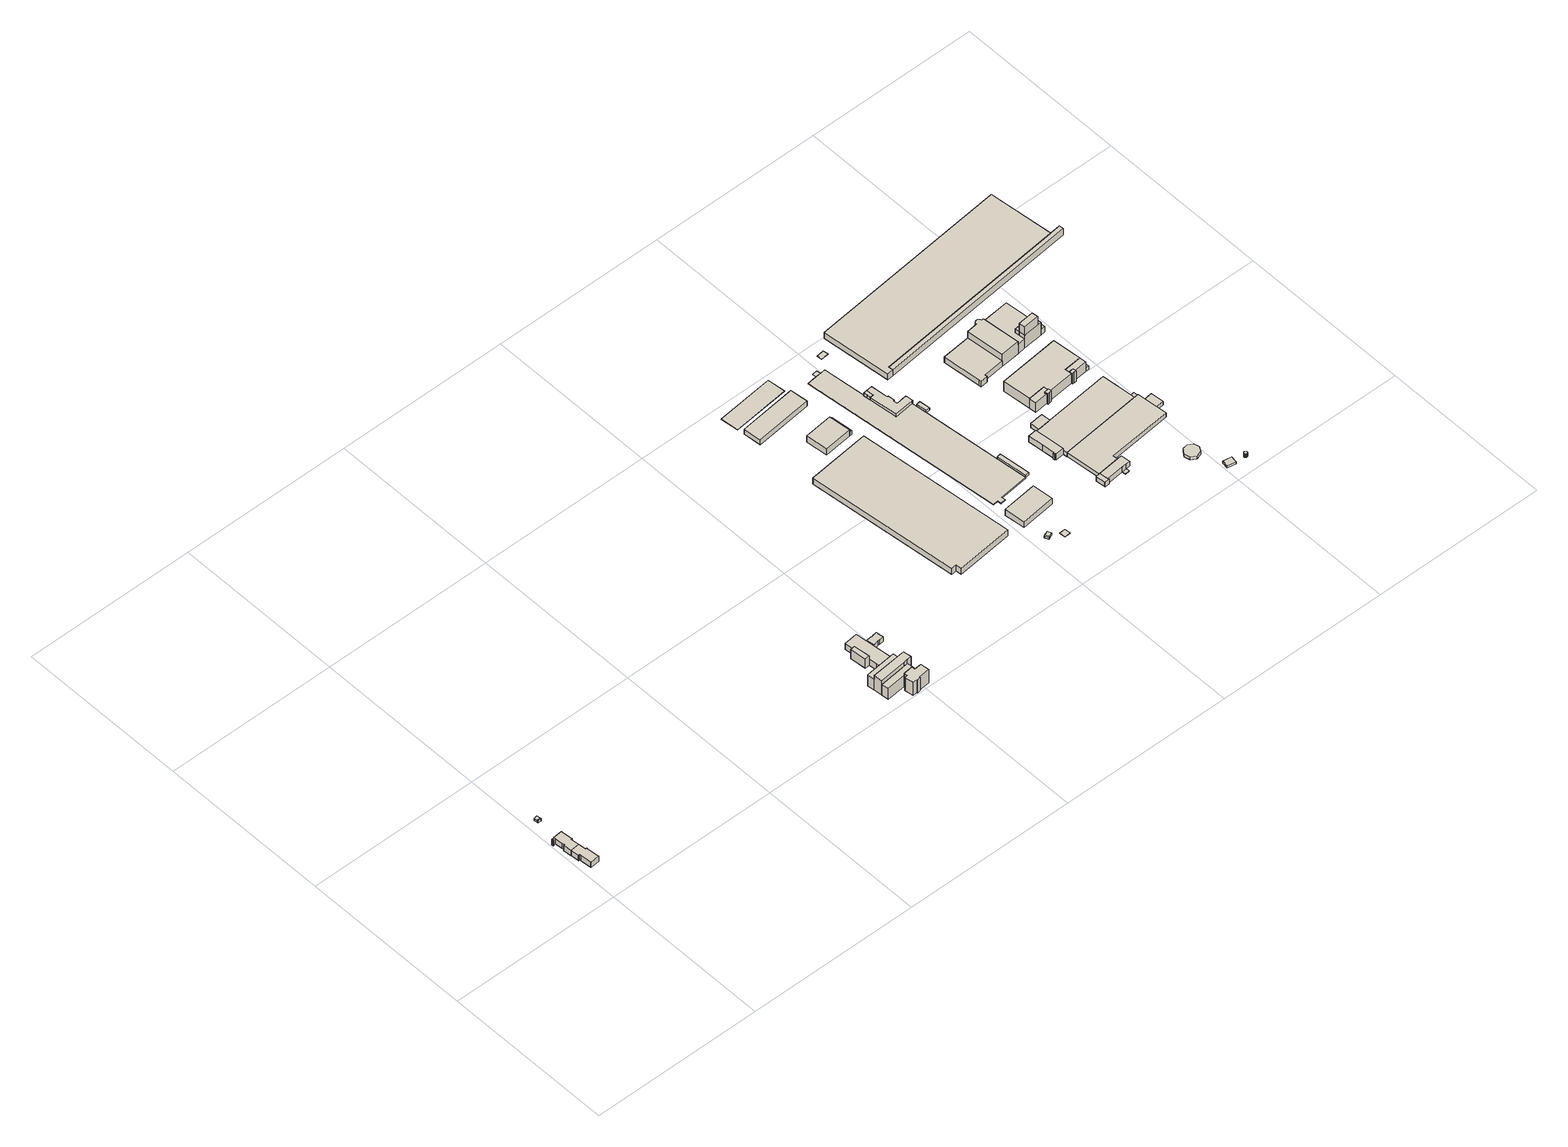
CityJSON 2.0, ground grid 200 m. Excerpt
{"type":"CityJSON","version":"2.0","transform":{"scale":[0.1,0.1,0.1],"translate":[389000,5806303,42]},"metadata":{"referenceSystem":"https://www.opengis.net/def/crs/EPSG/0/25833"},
"CityObjects":{
"building1":{"type":"Building","attributes":{"Gemeindeschluessel":"11000007","BezugspunktDach":"2200","function":"31001_1010","measuredHeight":7.47,"storeysAboveGround":2},"address":[{"country":"Germany","locality":"Berlin","thoroughfareNumber":"60","thoroughfareName":"Schichauweg"}],"geometry":[{"type":"Solid","lod":"1","boundaries":[[[[0,1,2,3,4,5,6,7,8,9,10,11,12,13,14,15,16]],[[17,18,19,20,21,22,23,24,25,26,27,28,29,30,31,32,33]],[[17,33,16,15]],[[18,17,15,14]],[[19,18,14,13]],[[20,19,13,12]],[[21,20,12,11]],[[22,21,11,10]],[[23,22,10,9]],[[24,23,9,8]],[[25,24,8,7]],[[26,25,7,6]],[[27,26,6,5]],[[28,27,5,4]],[[29,28,4,3]],[[30,29,3,2]],[[31,30,2,1]],[[32,31,1,0]],[[33,32,0,16]]]]}]},
"building2":{"type":"Building","attributes":{"Gemeindeschluessel":"11000007","BezugspunktDach":"2200","function":"31001_1010","measuredHeight":7.58,"storeysAboveGround":2},"address":[{"country":"Germany","locality":"Berlin","thoroughfareNumber":"62","thoroughfareName":"Schichauweg"}],"geometry":[{"type":"Solid","lod":"1","boundaries":[[[[34,35,36,37,38,39,40,41,42,16,15,43,44,45,46,47,48,49,50,51,52,53,54]],[[55,56,57,58,59,60,61,62,63,64,65,66,67,68,69,70,71,72,73,74,75,76,77]],[[55,77,54,53]],[[56,55,53,52]],[[57,56,52,51]],[[58,57,51,50]],[[59,58,50,49]],[[60,59,49,48]],[[61,60,48,47]],[[62,61,47,46]],[[63,62,46,45]],[[64,63,45,44]],[[65,64,44,43]],[[66,65,43,15]],[[67,66,15,16]],[[68,67,16,42]],[[69,68,42,41]],[[70,69,41,40]],[[71,70,40,39]],[[72,71,39,38]],[[73,72,38,37]],[[74,73,37,36]],[[75,74,36,35]],[[76,75,35,34]],[[77,76,34,54]]]]}]},
"building3":{"type":"Building","attributes":{"Gemeindeschluessel":"11000007","BezugspunktDach":"2200","function":"51009_1610","measuredHeight":3.27,"storeysAboveGround":0},"address":[{"country":"Germany","locality":"Berlin"}],"geometry":[{"type":"Solid","lod":"1","boundaries":[[[[78,79,80,81]],[[82,83,84,85]],[[82,85,81,80]],[[83,82,80,79]],[[84,83,79,78]],[[85,84,78,81]]]]}]},
"building4":{"type":"Building","attributes":{"Gemeindeschluessel":"11000007","BezugspunktDach":"2200","function":"31001_2200","measuredHeight":3.27,"storeysAboveGround":1},"address":[{"country":"Germany","locality":"Berlin","thoroughfareNumber":"58 (20)","thoroughfareName":"Schichauweg"}],"geometry":[{"type":"Solid","lod":"1","boundaries":[[[[81,80,86,87]],[[88,82,85,89]],[[88,89,87,86]],[[82,88,86,80]],[[85,82,80,81]],[[89,85,81,87]]]]}]},
"building5":{"type":"Building","attributes":{"Gemeindeschluessel":"11000007","BezugspunktDach":"2200","function":"51009_1610","measuredHeight":0.31,"storeysAboveGround":0},"address":[{"country":"Germany","locality":"Berlin"}],"geometry":[{"type":"Solid","lod":"1","boundaries":[[[[90,91,92,93]],[[94,95,96,97]],[[94,97,93,92]],[[95,94,92,91]],[[96,95,91,90]],[[97,96,90,93]]]]}]},
"building6":{"type":"Building","attributes":{"Gemeindeschluessel":"11000007","function":"31001_2500"},"address":[{"country":"Germany","locality":"Berlin","thoroughfareNumber":"56 (1)","thoroughfareName":"Schichauweg"}],"children":["building6-1","building6-2","building6-3"]},
"building6-1":{"type":"BuildingPart","attributes":{"BezugspunktDach":"2200","measuredHeight":20,"storeysAboveGround":4},"parents":["building6"],"geometry":[{"type":"MultiSurface","lod":"1","boundaries":[[[98,99,100,101,102,103,104,105,106,107,108]],[[109,110,111,112,113,114,115,116,117,118,119]],[[120,121,122,108,107]],[[123,121,107,106]],[[111,110,106,105]],[[112,111,105,104]],[[113,112,104,103]],[[114,113,103,102]],[[115,114,102,101]],[[116,115,101,100]],[[124,125,100,99]],[[126,124,99,98]],[[118,117,127,117,118,128]],[[119,118,98,108]],[[109,119,122,121,120]],[[110,109,121,123]],[[117,116,125,124]],[[128,118,117,127,124,126]]]}]},
"building6-2":{"type":"BuildingPart","attributes":{"BezugspunktDach":"2200","measuredHeight":15.02,"storeysAboveGround":4},"parents":["building6"],"geometry":[{"type":"MultiSurface","lod":"1","boundaries":[[[122,121,123,129,130,131,132,133]],[[134,135,136,137,138,139,140,141]],[[134,141,133,132]],[[135,134,132,131]],[[136,135,131,130]],[[137,136,130,129]],[[138,137,129,123]],[[139,138,123,110,109]],[[140,139,109,119]],[[141,140,122,133]],[[109,110,123,121]],[[119,109,121,122]]]}]},
"building6-3":{"type":"BuildingPart","attributes":{"BezugspunktDach":"2200","measuredHeight":15,"storeysAboveGround":4},"parents":["building6"],"geometry":[{"type":"MultiSurface","lod":"1","boundaries":[[[142,143,144,145,146,147,125,124,126]],[[117,116,148,149,150,151,152,153,118]],[[148,116,125,147]],[[149,148,147,146]],[[150,149,146,145]],[[151,150,145,144]],[[152,151,144,143]],[[153,152,143,142]],[[118,153,142,126]],[[117,118,126,124]],[[116,117,124,125,154]]]}]},
"building7":{"type":"Building","attributes":{"Gemeindeschluessel":"11000007","BezugspunktDach":"2200","function":"31001_2500","measuredHeight":12.84,"storeysAboveGround":3},"address":[{"country":"Germany","locality":"Berlin","thoroughfareNumber":"56 (3)","thoroughfareName":"Schichauweg"}],"geometry":[{"type":"Solid","lod":"1","boundaries":[[[[155,156,157,158]],[[159,160,161,162]],[[159,162,158,157]],[[160,159,157,156]],[[161,160,156,155]],[[162,161,155,158]]]]}]},
"building8":{"type":"Building","attributes":{"name":"Berliner Wasserbetriebe Pumpwerk Marienfelde","Gemeindeschluessel":"11000007","BezugspunktDach":"2200","function":"31001_2500","measuredHeight":18.16,"storeysAboveGround":4},"address":[{"country":"Germany","locality":"Berlin","thoroughfareNumber":"56","thoroughfareName":"Schichauweg"}],"geometry":[{"type":"Solid","lod":"1","boundaries":[[[[163,164,165,166,167,168,169,170,171,172,173,174,175,176]],[[177,178,179,180,181,182,183,184,185,186,187,188,189,190]],[[177,190,176,175]],[[178,177,175,174]],[[179,178,174,173]],[[180,179,173,172]],[[181,180,172,171]],[[182,181,171,170]],[[183,182,170,169]],[[184,183,169,168]],[[185,184,168,167]],[[186,185,167,166]],[[187,186,166,165]],[[188,187,165,164]],[[189,188,164,163]],[[190,189,163,176]]]]}]},
"building9":{"type":"Building","attributes":{"Gemeindeschluessel":"11000007","BezugspunktDach":"2200","function":"31001_2512","measuredHeight":8.47,"storeysAboveGround":2},"address":[{"country":"Germany","locality":"Berlin","thoroughfareNumber":"56 (2)","thoroughfareName":"Schichauweg"}],"geometry":[{"type":"Solid","lod":"1","boundaries":[[[[191,192,193,194,195,196,197,198]],[[199,200,201,202,203,160,159,204]],[[199,204,198,197]],[[200,199,197,196]],[[201,200,196,195]],[[202,201,195,194]],[[203,202,194,193]],[[160,203,193,192]],[[159,160,192,191]],[[204,159,191,198]]]]}]},
"building10":{"type":"Building","attributes":{"Gemeindeschluessel":"11000007","BezugspunktDach":"2200","function":"51009_1610","measuredHeight":3.36,"storeysAboveGround":0},"address":[{"country":"Germany","locality":"Berlin"}],"geometry":[{"type":"Solid","lod":"1","boundaries":[[[[205,206,207,208]],[[209,210,114,113]],[[209,113,208,207]],[[210,209,207,206]],[[114,210,206,205]],[[113,114,205,208]]]]}]},
"building11":{"type":"Building","attributes":{"Gemeindeschluessel":"11000007","BezugspunktDach":"2200","function":"31001_2500","measuredHeight":7.25,"storeysAboveGround":1},"address":[{"country":"Germany","locality":"Berlin","thoroughfareNumber":"56 (4)","thoroughfareName":"Schichauweg"}],"geometry":[{"type":"Solid","lod":"1","boundaries":[[[[211,212,213,214,215,216,217,218,219,220,221,222,223,224,225,226,227,228,229]],[[230,231,232,233,234,235,236,237,238,239,240,241,242,243,244,245,246,247,248]],[[230,248,229,228]],[[231,230,228,227]],[[232,231,227,226]],[[233,232,226,225]],[[234,233,225,224]],[[235,234,224,223]],[[236,235,223,222]],[[237,236,222,221]],[[238,237,221,220]],[[239,238,220,219]],[[240,239,219,218]],[[241,240,218,217]],[[242,241,217,216]],[[243,242,216,215]],[[244,243,215,214]],[[245,244,214,213]],[[246,245,213,212]],[[247,246,212,211]],[[248,247,211,229]]]]}]},
"building12":{"type":"Building","attributes":{"Gemeindeschluessel":"11000007","BezugspunktDach":"2200","function":"31001_2111","measuredHeight":8.55,"storeysAboveGround":1},"address":[{"country":"Germany","locality":"Berlin","thoroughfareNumber":"52","thoroughfareName":"Schichauweg"}],"geometry":[{"type":"Solid","lod":"1","boundaries":[[[[249,250,251,252,253,254]],[[255,256,257,258,259,260]],[[255,260,254,253]],[[256,255,253,252]],[[257,256,252,251]],[[258,257,251,250]],[[259,258,250,249]],[[260,259,249,254]]]]}]},
"building13":{"type":"Building","attributes":{"Gemeindeschluessel":"11000007","BezugspunktDach":"2200","function":"31001_2143","measuredHeight":6.72,"storeysAboveGround":1},"address":[{"country":"Germany","locality":"Berlin","thoroughfareNumber":"52A","thoroughfareName":"Schichauweg"}],"geometry":[{"type":"Solid","lod":"1","boundaries":[[[[261,262,263,264]],[[265,266,267,268]],[[265,268,264,263]],[[266,265,263,262]],[[267,266,262,261]],[[268,267,261,264]]]]}]},
"building14":{"type":"Building","attributes":{"Gemeindeschluessel":"11000007","BezugspunktDach":"2200","function":"51009_1610","measuredHeight":2.73,"storeysAboveGround":0},"address":[{"country":"Germany","locality":"Berlin"}],"geometry":[{"type":"Solid","lod":"1","boundaries":[[[[269,270,271,272]],[[273,274,275,276]],[[273,276,272,271]],[[274,273,271,270]],[[275,274,270,269]],[[276,275,269,272]]]]}]},
"building15":{"type":"Building","attributes":{"Gemeindeschluessel":"11000007","BezugspunktDach":"2200","function":"31001_2111","measuredHeight":8.5,"storeysAboveGround":1},"address":[{"country":"Germany","locality":"Berlin","thoroughfareNumber":"52 (2)","thoroughfareName":"Schichauweg"}],"geometry":[{"type":"Solid","lod":"1","boundaries":[[[[277,278,279,280]],[[281,282,283,284]],[[281,284,280,279]],[[282,281,279,278]],[[283,282,278,277]],[[284,283,277,280]]]]}]},
"building16":{"type":"Building","attributes":{"Gemeindeschluessel":"11000007","BezugspunktDach":"2200","function":"31001_2143","measuredHeight":0.258,"storeysAboveGround":1},"address":[{"country":"Germany","locality":"Berlin","thoroughfareNumber":"52A (1)","thoroughfareName":"Schichauweg"}],"geometry":[{"type":"Solid","lod":"1","boundaries":[[[[285,286,287,288]],[[289,290,291,292]],[[289,292,288,287]],[[290,289,287,286]],[[291,290,286,285]],[[292,291,285,288]]]]}]},
"building17":{"type":"Building","attributes":{"Gemeindeschluessel":"11000007","BezugspunktDach":"2200","function":"31001_2140","measuredHeight":2.72,"storeysAboveGround":1},"address":[{"country":"Germany","locality":"Berlin","thoroughfareNumber":"50A (2)","thoroughfareName":"Schichauweg"}],"geometry":[{"type":"Solid","lod":"1","boundaries":[[[[270,293,294,271]],[[295,296,274,273]],[[295,273,271,294]],[[296,295,294,293]],[[274,296,293,270]],[[273,274,270,271]]]]}]},
"building18":{"type":"Building","attributes":{"Gemeindeschluessel":"11000007","BezugspunktDach":"2200","function":"31001_3074","measuredHeight":0.608,"storeysAboveGround":0},"address":[{"country":"Germany","locality":"Berlin","thoroughfareNumber":"50A (1)","thoroughfareName":"Schichauweg"}],"geometry":[{"type":"Solid","lod":"1","boundaries":[[[[297,298,299,300]],[[301,302,303,304]],[[301,304,300,299]],[[302,301,299,298]],[[303,302,298,297]],[[304,303,297,300]]]]}]},
"building19":{"type":"Building","attributes":{"Gemeindeschluessel":"11000007","BezugspunktDach":"2200","function":"31001_2111","measuredHeight":5.15,"storeysAboveGround":1},"address":[{"country":"Germany","locality":"Berlin","thoroughfareNumber":"52 (1)","thoroughfareName":"Schichauweg"}],"geometry":[{"type":"Solid","lod":"1","boundaries":[[[[305,306,307,308]],[[309,310,282,281]],[[309,281,308,307]],[[310,309,307,306]],[[282,310,306,305]],[[281,282,305,308]]]]}]},
"building20":{"type":"Building","attributes":{"Gemeindeschluessel":"11000007","BezugspunktDach":"2200","function":"31001_2143","measuredHeight":11.18,"storeysAboveGround":1},"address":[{"country":"Germany","locality":"Berlin","thoroughfareNumber":"50A","thoroughfareName":"Schichauweg"}],"geometry":[{"type":"Solid","lod":"1","boundaries":[[[[311,312,313,314]],[[315,316,317,318]],[[315,318,314,313]],[[316,315,313,312]],[[317,316,312,311]],[[318,317,311,314]]]]}]},
"building21":{"type":"Building","attributes":{"Gemeindeschluessel":"11000007","function":"31001_2111"},"address":[{"country":"Germany","locality":"Berlin","thoroughfareNumber":"3","thoroughfareName":"Imhoffweg"}],"children":["building21-1","building21-2","building21-3"]},
"building21-1":{"type":"BuildingPart","attributes":{"BezugspunktDach":"2200","measuredHeight":0.948,"storeysAboveGround":1},"parents":["building21"],"geometry":[{"type":"MultiSurface","lod":"1","boundaries":[[[319,320,321,322,323,324,325,326,327,328,329,330,331,332,333,334,335,336,337,338,339,340,341,342,343],[344,345,346]],[[347,348,349,350,351,352,353,354,355,356,357,358,359,360,361,362,363,364,365,366,367,368,369,370,371],[372,373,374]],[[347,371,343,342]],[[348,347,342,341]],[[349,348,341,340]],[[350,349,340,339]],[[351,350,339,338]],[[352,351,338,337]],[[353,352,337,336]],[[354,353,336,335]],[[355,354,335,334]],[[356,355,334,333]],[[357,356,333,332]],[[358,357,332,331]],[[359,358,331,330]],[[360,359,330,329]],[[361,360,329,328]],[[362,361,328,327]],[[363,362,327,326]],[[364,363,326,325]],[[365,364,325,324]],[[366,365,324,323]],[[367,366,323,322]],[[368,367,322,321]],[[369,368,321,320]],[[370,369,320,319]],[[371,370,319,343]],[[375,376,374,346,376,375,345]],[[373,377,375,372,345,344],[344,345,375,377]]]}]},
"building21-2":{"type":"BuildingPart","attributes":{"BezugspunktDach":"2200","measuredHeight":4.6,"storeysAboveGround":1},"parents":["building21"],"geometry":[{"type":"MultiSurface","lod":"1","boundaries":[[[378,379,380,381,382,383,384]],[[385,386,387,388,376,375,377]],[[385,377,384,383]],[[386,385,383,382]],[[345,346,379,378]],[[344,345,375,378,384]],[[387,386,382,381]],[[388,389,387,381,380]],[[376,388,380,379]],[[375,376,346,345]],[[377,375,345,344]]]}]},
"building21-3":{"type":"BuildingPart","attributes":{"BezugspunktDach":"2200","measuredHeight":4.07,"storeysAboveGround":1},"parents":["building21"],"geometry":[{"type":"MultiSurface","lod":"1","boundaries":[[[390,391,392,393,394,395,396,397,398,399,382,380,379]],[[388,386,400,401,402,403,404,405,406,407,408,409,376]],[[388,380,379,376,379,380]],[[386,382,381,380,388,380,382]],[[400,386,382,399]],[[401,400,399,398]],[[402,401,398,397]],[[403,402,397,396]],[[404,403,396,395]],[[405,404,395,394]],[[406,405,394,393]],[[407,406,393,392]],[[408,407,392,391]],[[409,408,391,390]],[[376,409,390,379]],[[387,381,382,386,410]],[[388,380,381,387]]]}]},
"building22":{"type":"Building","attributes":{"Gemeindeschluessel":"11000007","BezugspunktDach":"2200","function":"51009_1610","measuredHeight":3,"storeysAboveGround":0},"address":[{"country":"Germany","locality":"Berlin"}],"geometry":[{"type":"Solid","lod":"1","boundaries":[[[[411,412,413,414]],[[415,416,417,418]],[[415,418,414,413]],[[416,415,413,412]],[[417,416,412,411]],[[418,417,411,414]]]]}]},
"building23":{"type":"Building","attributes":{"Gemeindeschluessel":"11000007","BezugspunktDach":"2200","function":"51009_1610","measuredHeight":0.238,"storeysAboveGround":0},"address":[{"country":"Germany","locality":"Berlin"}],"geometry":[{"type":"Solid","lod":"1","boundaries":[[[[419,420,421,422]],[[423,424,425,426]],[[423,426,422,421]],[[424,423,421,420]],[[425,424,420,419]],[[426,425,419,422]]]]}]},
"building24":{"type":"Building","attributes":{"Gemeindeschluessel":"11000007","BezugspunktDach":"2200","function":"51009_1610","measuredHeight":3,"storeysAboveGround":0},"address":[{"country":"Germany","locality":"Berlin"}],"geometry":[{"type":"Solid","lod":"1","boundaries":[[[[427,428,429,430]],[[431,432,433,434]],[[431,434,430,429]],[[432,431,429,428]],[[433,432,428,427]],[[434,433,427,430]]]]}]},
"building25":{"type":"Building","attributes":{"Gemeindeschluessel":"11000007","BezugspunktDach":"2200","function":"31001_2020","measuredHeight":6.7,"storeysAboveGround":2},"address":[{"country":"Germany","locality":"Berlin","thoroughfareNumber":"50 (1)","thoroughfareName":"Schichauweg"}],"geometry":[{"type":"Solid","lod":"1","boundaries":[[[[435,436,437,438,439,440,441,442,443,444,445]],[[446,447,448,449,450,451,452,453,454,455,456]],[[446,456,445,444]],[[447,446,444,443]],[[448,447,443,442]],[[449,448,442,441]],[[450,449,441,440]],[[451,450,440,439]],[[452,451,439,438]],[[453,452,438,437]],[[454,453,437,436]],[[455,454,436,435]],[[456,455,435,445]]]]}]},
"building26":{"type":"Building","attributes":{"Gemeindeschluessel":"11000007","BezugspunktDach":"2200","function":"31001_2463","measuredHeight":0.244,"storeysAboveGround":1},"address":[{"country":"Germany","locality":"Berlin","thoroughfareNumber":"3 (1)","thoroughfareName":"Imhoffweg"}],"geometry":[{"type":"Solid","lod":"1","boundaries":[[[[457,458,459,460]],[[461,462,463,464]],[[461,464,460,459]],[[462,461,459,458]],[[463,462,458,457]],[[464,463,457,460]]]]}]},
"building27":{"type":"Building","attributes":{"Gemeindeschluessel":"11000007","BezugspunktDach":"2200","function":"31001_2020","measuredHeight":6.74,"storeysAboveGround":2},"address":[{"country":"Germany","locality":"Berlin","thoroughfareNumber":"50","thoroughfareName":"Schichauweg"}],"geometry":[{"type":"Solid","lod":"1","boundaries":[[[[465,466,467,468,469,470,471,472]],[[473,474,475,476,477,450,449,447]],[[473,447,472,471]],[[474,473,471,470]],[[475,474,470,469]],[[476,475,469,468]],[[477,476,468,467]],[[450,477,467,466]],[[449,450,466,465]],[[447,449,465,472]]]]}]},
"building28":{"type":"Building","attributes":{"Gemeindeschluessel":"11000007","BezugspunktDach":"2200","function":"51009_1610","measuredHeight":0.566,"storeysAboveGround":0},"address":[{"country":"Germany","locality":"Berlin"}],"geometry":[{"type":"Solid","lod":"1","boundaries":[[[[478,479,480,481]],[[476,482,483,477]],[[476,477,481,480]],[[482,476,480,479]],[[483,482,479,478]],[[477,483,478,481]]]]}]},
"building29":{"type":"Building","attributes":{"Gemeindeschluessel":"11000007","BezugspunktDach":"2200","function":"51009_1610","measuredHeight":5.5,"storeysAboveGround":0},"address":[{"country":"Germany","locality":"Berlin"}],"geometry":[{"type":"Solid","lod":"1","boundaries":[[[[484,485,486,487]],[[488,489,490,491]],[[488,491,487,486]],[[489,488,486,485]],[[490,489,485,484]],[[491,490,484,487]]]]}]},
"building30":{"type":"Building","attributes":{"Gemeindeschluessel":"11000007","BezugspunktDach":"2200","function":"31001_2111","measuredHeight":5.99,"storeysAboveGround":1},"address":[{"country":"Germany","locality":"Berlin","thoroughfareNumber":"50 (2)","thoroughfareName":"Schichauweg"}],"geometry":[{"type":"Solid","lod":"1","boundaries":[[[[492,493,494,495,496,497,498,499,500,501,502]],[[503,504,505,506,507,508,509,473,447,446,510]],[[503,510,502,501]],[[504,503,501,500]],[[505,504,500,499]],[[506,505,499,498]],[[507,506,498,497]],[[508,507,497,496]],[[509,508,496,495]],[[473,509,495,494]],[[447,473,494,493]],[[446,447,493,492]],[[510,446,492,502]]]]}]},
"building31":{"type":"Building","attributes":{"Gemeindeschluessel":"11000007","function":"31001_2111"},"address":[{"country":"Germany","locality":"Berlin","thoroughfareNumber":"50 (3)","thoroughfareName":"Schichauweg"}],"children":["building31-1","building31-2"]},
"building31-1":{"type":"BuildingPart","attributes":{"BezugspunktDach":"2200","measuredHeight":8.14,"storeysAboveGround":1},"parents":["building31"],"geometry":[{"type":"MultiSurface","lod":"1","boundaries":[[[511,512,513,514,515,516,517,518,519,520,521]],[[522,523,524,525,526,527,528,529,530,531,532]],[[522,532,521,520]],[[523,522,520,519]],[[524,523,519,518]],[[525,524,518,517]],[[526,525,517,516]],[[527,526,516,515]],[[528,527,515,514]],[[529,528,514,513]],[[530,529,513,512]],[[531,533,534]],[[531,530,512,511]],[[534,533,535,521,532]],[[535,533,531,511]]]}]},
"building31-2":{"type":"BuildingPart","attributes":{"BezugspunktDach":"2200","measuredHeight":9.9,"storeysAboveGround":1},"parents":["building31"],"geometry":[{"type":"MultiSurface","lod":"1","boundaries":[[[536,537,538,539,540,541,542,543,544,545]],[[532,533,530,546,547,548,549,550,551,552]],[[532,552,545,544]],[[535,521,544,543]],[[512,511,535,533,543,542]],[[546,530,542,541]],[[547,546,541,540]],[[548,547,540,539]],[[549,548,539,538]],[[550,549,538,537]],[[551,550,537,536]],[[552,551,536,545]],[[533,532,521,535]],[[530,531,511,512]],[[531,553,533,535,511]]]}]},
"building32":{"type":"Building","attributes":{"name":"Longierhalle","Gemeindeschluessel":"11000007","BezugspunktDach":"2200","function":"31001_2724","measuredHeight":4.15,"storeysAboveGround":1},"address":[{"country":"Germany","locality":"Berlin","thoroughfareNumber":"49 (5)","thoroughfareName":"Schichauweg"}],"geometry":[{"type":"Solid","lod":"1","boundaries":[[[[554,555,556,557,558,559,560,561]],[[562,563,564,565,566,567,568,569]],[[562,569,561,560]],[[563,562,560,559]],[[564,563,559,558]],[[565,564,558,557]],[[566,565,557,556]],[[567,566,556,555]],[[568,567,555,554]],[[569,568,554,561]]]]}]},
"building33":{"type":"Building","attributes":{"Gemeindeschluessel":"11000007","function":"31001_2111"},"address":[{"country":"Germany","locality":"Berlin","thoroughfareNumber":"4","thoroughfareName":"Imhoffweg"}],"children":["building33-1","building33-2","building33-3","building33-4","building33-5"]},
"building33-1":{"type":"BuildingPart","attributes":{"BezugspunktDach":"2200","measuredHeight":16.2,"storeysAboveGround":5},"parents":["building33"],"geometry":[{"type":"MultiSurface","lod":"1","boundaries":[[[570,571,572,573,574,575,576,577]],[[578,579,580,581,582,583,584,585]],[[586,587,588,577,576]],[[589,586,578,579,578,576,575]],[[580,579,590,579,580,591,592,575,574]],[[581,580,574,573]],[[582,581,573,572]],[[583,582,572,571]],[[584,583,571,570]],[[587,593,570,577]],[[578,585,588,587,586]],[[579,578,586,589]],[[592,591,580,579,590]],[[585,584,593,587]]]}]},
"building33-2":{"type":"BuildingPart","attributes":{"BezugspunktDach":"2200","measuredHeight":13.31,"storeysAboveGround":5},"parents":["building33"],"geometry":[{"type":"MultiSurface","lod":"1","boundaries":[[[594,593,587,589,595,596]],[[597,579,585,584,598,599]],[[598,584,593,594]],[[599,598,594,596]],[[599,596,595,597]],[[579,597,595,589]],[[578,586,587,585]],[[579,600,589,586,578]],[[585,587,593,584]]]}]},
"building33-3":{"type":"BuildingPart","attributes":{"BezugspunktDach":"2200","measuredHeight":13.49,"storeysAboveGround":5},"parents":["building33"],"geometry":[{"type":"MultiSurface","lod":"1","boundaries":[[[601,602,592,591,603,604,605,606,607,608]],[[609,610,611,612,613,580,579,597,599,614]],[[609,614,608,607]],[[610,609,607,606]],[[615,616,606,605]],[[611,610,617,618]],[[619,615,605,604]],[[612,611,615,618,620]],[[613,612,604,612,613,603]],[[580,613,603,591]],[[597,579,592,602],[579,597,595,589]],[[596,595,602,601]],[[597,621,597,599]],[[614,599,601,608]],[[618,617,616,615]],[[620,618,615,619]],[[579,580,622,591,592]],[[595,597,579,589]],[[599,597,621,595,596]]]}]},
"building33-4":{"type":"BuildingPart","attributes":{"BezugspunktDach":"2200","measuredHeight":13.3,"storeysAboveGround":5},"parents":["building33"],"geometry":[{"type":"MultiSurface","lod":"1","boundaries":[[[619,623,624,625,616,615]],[[617,626,627,628,620,618]],[[626,617,616,625]],[[627,626,625,624]],[[617,618,615,616]],[[628,627,624,623]],[[629,630,619,620]],[[628,623,630,629]],[[618,620,619,615]]]}]},
"building33-5":{"type":"BuildingPart","attributes":{"BezugspunktDach":"2200","measuredHeight":15.96,"storeysAboveGround":5},"parents":["building33"],"geometry":[{"type":"MultiSurface","lod":"1","boundaries":[[[631,632,633,634,635,636,637,638]],[[639,640,641,642,643,644,613,612]],[[630,619,638,637]],[[639,612,620,629]],[[640,639,637,636],[628,623,630,629]],[[624,623,636,635]],[[641,640,628,627]],[[642,641,635,634]],[[643,642,634,633]],[[644,643,633,632]],[[613,644,632,631]],[[612,604,603,613,631,638]],[[629,620,619,630]],[[630,623,628,629]],[[627,628,623,624]],[[613,603,604,612]]]}]},
"building34":{"type":"Building","attributes":{"Gemeindeschluessel":"11000007","BezugspunktDach":"2200","function":"31001_2723","measuredHeight":4.58,"storeysAboveGround":1},"address":[{"country":"Germany","locality":"Berlin","thoroughfareNumber":"49 (1)","thoroughfareName":"Schichauweg"}],"geometry":[{"type":"Solid","lod":"1","boundaries":[[[[645,646,647,648]],[[649,650,651,652]],[[649,652,648,647]],[[650,649,647,646]],[[651,650,646,645]],[[652,651,645,648]]]]}]},
"building35":{"type":"Building","attributes":{"Gemeindeschluessel":"11000007","function":"31001_2100"},"address":[{"country":"Germany","locality":"Berlin","thoroughfareNumber":"6","thoroughfareName":"Imhoffweg"}],"children":["building35-1","building35-2","building35-3","building35-4","building35-5","building35-6"]},
"building35-1":{"type":"BuildingPart","attributes":{"BezugspunktDach":"2200","measuredHeight":28.96,"storeysAboveGround":4},"parents":["building35"],"geometry":[{"type":"MultiSurface","lod":"1","boundaries":[[[653,654,655,656]],[[657,658,659,660]],[[657,661,662,656,655]],[[663,661,655,654]],[[664,663,658,654,653]],[[662,664,653,656]],[[660,662,661,657]],[[658,657,661,663]],[[659,658,663,664]],[[660,659,665,664,662]]]}]},
"building35-2":{"type":"BuildingPart","attributes":{"BezugspunktDach":"2200","measuredHeight":7.65,"storeysAboveGround":4},"parents":["building35"],"geometry":[{"type":"MultiSurface","lod":"1","boundaries":[[[666,667,668,669,670,671,672]],[[673,674,675,676,677,678,679]],[[673,679,672,671]],[[674,673,680,673,674,670]],[[675,674,670,669]],[[676,675,669,668]],[[677,676,668,667]],[[678,677,667,666]],[[679,678,666,672]],[[671,670,674,673,680]]]}]},
"building35-3":{"type":"BuildingPart","attributes":{"BezugspunktDach":"2200","measuredHeight":7.71,"storeysAboveGround":4},"parents":["building35"],"geometry":[{"type":"Solid","lod":"1","boundaries":[[[[681,682,683,684]],[[685,686,687,688]],[[685,688,684,683]],[[686,685,683,682]],[[687,686,682,681]],[[687,681,684,688]]]]}]},
"building35-4":{"type":"BuildingPart","attributes":{"BezugspunktDach":"2200","measuredHeight":17.51,"storeysAboveGround":4},"parents":["building35"],"geometry":[{"type":"MultiSurface","lod":"1","boundaries":[[[689,690,691,692,693,694,695,696,697],[662,661,663,664]],[[698,699,700,701,702,688,687,703,704],[658,657,660,659]],[[705,706,707,697,696]],[[708,706,696,695]],[[700,709,708,695,694]],[[710,709,700,694,693]],[[711,710,701,693,692]],[[688,702,692,691]],[[681,684,688,687,688,691,690]],[[703,687,690,689]],[[704,707,712,689,697]],[[698,704,707,706,705]],[[699,698,706,708]],[[699,708,709,700]],[[701,700,709,710]],[[702,701,710,711]],[[687,688,684,681]],[[703,712,707,704]],[[658,659,713,664,663]],[[658,714,663,661,657]],[[660,657,661,662]],[[659,660,662,664]]]}]},
"building35-5":{"type":"BuildingPart","attributes":{"BezugspunktDach":"2200","measuredHeight":16.77,"storeysAboveGround":4},"parents":["building35"],"geometry":[{"type":"MultiSurface","lod":"1","boundaries":[[[715,716,717,718,719,720,721,722,723,724,725,726,727,728,729,730,731,732,733,734,735,736,737,738,739]],[[740,741,742,743,744,745,746,747,748,749,750,751,752,753,754,755,756,757,758,759,760,761,762,674,673]],[[740,673,739,738]],[[741,740,738,737]],[[742,741,737,736]],[[743,742,736,735]],[[744,743,735,734]],[[745,744,734,733]],[[746,745,733,732]],[[747,746,732,731]],[[748,747,731,730]],[[749,748,730,729]],[[750,749,729,728]],[[751,750,728,727]],[[752,751,727,726]],[[753,752,726,725]],[[754,753,725,724]],[[755,754,724,723]],[[756,755,723,722]],[[757,756,722,721]],[[763,764,721,720]],[[765,763,720,719]],[[766,765,759,719,718]],[[767,766,718,717]],[[768,767,717,716]],[[674,762,716,715]],[[673,671,670,769,715,739]],[[758,757,764,763]],[[759,758,763,765]],[[760,759,765,766]],[[761,760,766,767]],[[762,761,767,768]],[[674,769,670,671,673]]]}]},
"building35-6":{"type":"BuildingPart","attributes":{"BezugspunktDach":"2200","measuredHeight":13,"storeysAboveGround":4},"parents":["building35"],"geometry":[{"type":"MultiSurface","lod":"1","boundaries":[[[766,767,768,712,707,706,708,709,710,711,770,764,763,765]],[[758,757,771,702,701,700,699,698,704,703,762,761,760,759]],[[759,765,759,758]],[[757,758,757,764]],[[771,757,764,770]],[[702,771,770,711]],[[762,703,712,768]],[[762,768,762,761]],[[760,772,760,759]],[[758,759,765,763]],[[763,764,757,758]],[[702,711,710,701]],[[700,701,710,709]],[[709,708,699,700]],[[708,706,698,699]],[[704,698,706,707]],[[707,712,703,704]],[[761,762,768,767]],[[760,761,767,766]],[[759,760,772,766,765]]]}]},
"building36":{"type":"Building","attributes":{"Gemeindeschluessel":"11000007","BezugspunktDach":"2200","function":"31001_2142","measuredHeight":4.73,"storeysAboveGround":1},"address":[{"country":"Germany","locality":"Berlin","thoroughfareNumber":"49 (4)","thoroughfareName":"Schichauweg"}],"geometry":[{"type":"Solid","lod":"1","boundaries":[[[[773,774,775,776,777,778,779,780,781,782,783,784,785,786,787,788,789,790,791,792,793,794,795,796,797,798,799]],[[800,801,802,803,804,805,806,807,808,809,810,811,812,813,814,815,816,817,818,819,820,821,822,823,824,825,826]],[[800,826,799,798]],[[801,800,798,797]],[[802,801,797,796]],[[803,802,796,795]],[[804,803,795,794]],[[805,804,794,793]],[[806,805,793,792]],[[807,806,792,791]],[[808,807,791,790]],[[809,808,790,789]],[[810,809,789,788]],[[811,810,788,787]],[[812,811,787,786]],[[813,812,786,785]],[[814,813,785,784]],[[815,814,784,783]],[[816,815,783,782]],[[817,816,782,781]],[[818,817,781,780]],[[819,818,780,779]],[[820,819,779,778]],[[821,820,778,777]],[[822,821,777,776]],[[823,822,776,775]],[[824,823,775,774]],[[825,824,774,773]],[[826,825,773,799]]]]}]},
"building37":{"type":"Building","attributes":{"Gemeindeschluessel":"11000007","BezugspunktDach":"2200","function":"51009_1610","measuredHeight":5.33,"storeysAboveGround":0},"address":[{"country":"Germany","locality":"Berlin"}],"geometry":[{"type":"Solid","lod":"1","boundaries":[[[[827,828,829,830]],[[831,504,503,832]],[[831,832,830,829]],[[504,831,829,828]],[[503,504,828,827]],[[832,503,827,830]]]]}]},
"building38":{"type":"Building","attributes":{"Gemeindeschluessel":"11000007","BezugspunktDach":"2200","function":"31001_2523","measuredHeight":2.71,"storeysAboveGround":1},"address":[{"country":"Germany","locality":"Berlin","thoroughfareNumber":"50 (4)","thoroughfareName":"Schichauweg"}],"geometry":[{"type":"Solid","lod":"1","boundaries":[[[[833,834,835,836]],[[837,838,839,840]],[[837,840,836,835]],[[838,837,835,834]],[[839,838,834,833]],[[840,839,833,836]]]]}]},
"building39":{"type":"Building","attributes":{"Gemeindeschluessel":"11000007","BezugspunktDach":"2200","function":"51009_1610","measuredHeight":5.27,"storeysAboveGround":0},"address":[{"country":"Germany","locality":"Berlin"}],"geometry":[{"type":"Solid","lod":"1","boundaries":[[[[841,842,843,844]],[[845,846,847,848]],[[845,848,844,843]],[[846,845,843,842]],[[847,846,842,841]],[[848,847,841,844]]]]}]},
"building40":{"type":"Building","attributes":{"Gemeindeschluessel":"11000007","BezugspunktDach":"2200","function":"51009_1610","measuredHeight":4.93,"storeysAboveGround":0},"address":[{"country":"Germany","locality":"Berlin"}],"geometry":[{"type":"Solid","lod":"1","boundaries":[[[[849,850,851,852,853]],[[854,855,626,617,856]],[[854,856,853,852]],[[855,854,852,851]],[[626,855,851,850]],[[617,626,850,849]],[[856,617,849,853]]]]}]},
"building41":{"type":"Building","attributes":{"Gemeindeschluessel":"11000007","BezugspunktDach":"2200","function":"31001_2111","measuredHeight":8.49,"storeysAboveGround":1},"address":[{"country":"Germany","locality":"Berlin","thoroughfareNumber":"36 (1)","thoroughfareName":"Motzener Straße"}],"geometry":[{"type":"Solid","lod":"1","boundaries":[[[[857,858,859,860,861,862]],[[863,864,865,866,867,868]],[[863,868,862,861]],[[864,863,861,860]],[[865,864,860,859]],[[866,865,859,858]],[[867,866,858,857]],[[868,867,857,862]]]]}]},
"building42":{"type":"Building","attributes":{"Gemeindeschluessel":"11000007","BezugspunktDach":"2200","function":"51009_1610","measuredHeight":8.7,"storeysAboveGround":0},"address":[{"country":"Germany","locality":"Berlin"}],"geometry":[{"type":"Solid","lod":"1","boundaries":[[[[869,870,871,872,873]],[[874,875,876,877,878]],[[874,878,873,872]],[[875,874,872,871]],[[876,875,871,870]],[[877,876,870,869]],[[878,877,869,873]]]]}]}
},
"vertices":[
[58,557,104],[56,556,104],[56,552,104],[71,554,104],[74,530,104],[86,410,104],[84,410,104],[84,406,104],[192,417,104],[192,421,104],[189,420,104],[174,564,104],[177,564,104],[176,568,104],[161,567,104],[152,657,104],[49,647,104],[152,657,29],[161,567,29],[176,568,29],[177,564,29],[174,564,29],[189,420,29],[192,421,29],[192,417,29],[84,406,29],[84,410,29],[86,410,29],[74,530,29],[71,554,29],[56,552,29],[56,556,29],[58,557,29],[49,647,29],
[7,853,104],[12,854,104],[11,858,104],[40,861,104],[49,770,104],[52,743,104],[37,741,104],[37,737,104],[40,738,104],[143,748,104],[158,750,104],[157,754,104],[155,753,104],[141,885,104],[144,885,104],[143,889,104],[37,879,104],[37,877,104],[9,874,104],[9,876,104],[5,875,104],[9,876,28],[9,874,28],[37,877,28],[37,879,28],[143,889,28],[144,885,28],[141,885,28],[155,753,28],[157,754,28],[158,750,28],[143,748,28],[152,657,28],[49,647,28],[40,738,28],[37,737,28],[37,741,28],[52,743,28],[49,770,28],[40,861,28],[11,858,28],[12,854,28],[7,853,28],[5,875,28],
[99,1170,59],[141,1174,59],[140,1183,59],[98,1179,59],[140,1183,27],[141,1174,27],[99,1170,27],[98,1179,27],
[135,1225,59],[94,1221,59],[135,1225,27],[94,1221,27],
[3657,395,23],[3737,403,23],[3734,428,23],[3654,419,23],[3734,428,20],[3737,403,20],[3657,395,20],[3654,419,20],
[3625,207,220],[3943,242,220],[3987,247,220],[4040,253,220],[4037,283,220],[4033,317,220],[4030,347,220],[4009,345,220],[3978,342,220],[3934,338,220],[3615,306,220],[3934,338,20],[3978,342,20],[4009,345,20],[4030,347,20],[4033,317,20],[4037,283,20],[4040,253,20],[3987,247,20],[3943,242,20],[3625,207,20],[3615,306,20],[3934,338,124],[3934,338,170],[3615,306,170],[3978,342,170],[3943,242,170],[3987,247,170],[3625,207,170],[3943,242,95],[3625,207,138],
[3969,427,170],[3812,411,170],[3737,403,170],[3657,395,170],[3607,389,170],[3657,395,19],[3737,403,19],[3812,411,19],[3969,427,19],[3978,342,19],[3934,338,19],[3615,306,19],[3607,389,19],
[3634,125,170],[3859,149,170],[3871,150,170],[3952,158,170],[3967,160,170],[3995,163,170],[3995,163,20],[3967,160,20],[3952,158,20],[3871,150,20],[3859,149,20],[3634,125,20],[3987,247,99],
[3743,569,149],[3795,574,149],[3776,760,149],[3723,754,149],[3776,760,20],[3795,574,20],[3743,569,20],[3723,754,20],
[3840,5,201],[3897,11,201],[3898,1,201],[3935,5,201],[3934,15,201],[4063,28,201],[4053,129,201],[3970,121,201],[3967,160,201],[3952,158,201],[3871,150,201],[3859,149,201],[3863,110,201],[3829,106,201],[3863,110,19],[3859,149,19],[3871,150,19],[3952,158,19],[3967,160,19],[3970,121,19],[4053,129,19],[4063,28,19],[3934,15,19],[3935,5,19],[3898,1,19],[3897,11,19],[3840,5,19],[3829,106,19],
[3776,760,105],[3795,574,105],[3805,480,105],[3810,437,105],[3812,411,105],[3969,427,105],[3921,894,105],[3765,877,105],[3921,894,20],[3969,427,20],[3812,411,20],[3810,437,20],[3805,480,20],[3765,877,20],
[4037,283,54],[4061,285,54],[4057,320,54],[4033,317,54],[4057,320,20],[4061,285,20],
[3961,783,80],[3969,703,80],[3970,698,80],[4022,704,80],[4021,708,80],[4051,711,80],[4051,707,80],[4103,712,80],[4100,742,80],[4096,741,80],[4093,771,80],[4097,771,80],[4094,800,80],[4094,801,80],[4042,795,80],[4043,791,80],[4013,788,80],[4012,792,80],[3961,787,80],[4012,792,20],[4013,788,20],[4043,791,20],[4042,795,20],[4094,801,20],[4094,800,20],[4097,771,20],[4093,771,20],[4096,741,20],[4100,742,20],[4103,712,20],[4051,707,20],[4051,711,20],[4021,708,20],[4022,704,20],[3970,698,20],[3969,703,20],[3961,783,20],[3961,787,20],
[5164,917,101],[5224,923,101],[5231,859,101],[5891,930,101],[5694,2743,101],[4974,2665,101],[5694,2743,16],[5891,930,16],[5231,859,16],[5224,923,16],[5164,917,16],[4974,2665,16],
[4945,3375,84],[5609,3447,84],[5587,3652,84],[4923,3580,84],[5587,3652,17],[5609,3447,17],[4945,3375,17],[4923,3580,17],
[6154,634,42],[6167,640,42],[6146,685,42],[6133,679,42],[6146,685,15],[6167,640,15],[6154,634,15],[6133,679,15],
[5320,2854,102],[5646,2889,102],[5619,3141,102],[5292,3106,102],[5619,3141,17],[5646,2889,17],[5320,2854,17],[5292,3106,17],
[4913,3660,19],[5579,3732,19],[5557,3940,19],[4891,3868,19],[5557,3940,16],[5579,3732,16],[4913,3660,16],[4891,3868,16],
[6211,660,42],[6190,705,42],[6190,705,15],[6211,660,15],
[6284,550,22],[6351,557,22],[6344,625,22],[6277,619,22],[6344,625,16],[6351,557,16],[6284,550,16],[6277,619,16],
[5646,2889,69],[5678,2892,69],[5651,3145,69],[5619,3141,69],[5651,3145,17],[5678,2892,17],
[6078,905,96],[6481,949,96],[6455,1189,96],[6052,1145,96],[6455,1189,14],[6481,949,14],[6078,905,14],[6052,1145,14],
[6064,1317,20],[6124,1324,20],[6129,1280,20],[6185,1286,20],[6180,1330,20],[6521,1367,20],[6520,1371,20],[6481,1730,20],[6385,2623,20],[6372,2743,20],[6366,2798,20],[6372,2798,20],[6363,2884,20],[6238,2870,20],[6233,2920,20],[6245,2921,20],[6237,2996,20],[6225,2994,20],[6203,3193,20],[6134,3186,20],[6098,3182,20],[6044,3678,20],[5984,3671,20],[5927,3665,20],[5811,3653,20],[6093,3181,20],[6098,3139,20],[6102,3098,20],[5927,3665,10],[5984,3671,10],[6044,3678,10],[6098,3182,10],[6134,3186,10],[6203,3193,10],[6225,2994,10],[6237,2996,10],[6245,2921,10],[6233,2920,10],[6238,2870,10],[6363,2884,10],[6372,2798,10],[6366,2798,10],[6372,2743,10],[6385,2623,10],[6481,1730,10],[6520,1371,10],[6521,1367,10],[6180,1330,10],[6185,1286,10],[6129,1280,10],[6124,1324,10],[6064,1317,10],[5811,3653,10],[6098,3139,10],[6093,3181,10],[6102,3098,10],[6098,3139,19],[6102,3098,19],[6093,3181,19],
[6098,3139,59],[6102,3098,59],[6143,3102,59],[6138,3144,59],[6134,3186,59],[6098,3182,59],[6093,3181,59],[6098,3182,19],[6134,3186,19],[6138,3144,19],[6143,3102,19],[6141,3123,19],
[6138,2773,59],[6366,2798,59],[6372,2798,59],[6363,2884,59],[6238,2870,59],[6233,2920,59],[6245,2921,59],[6237,2996,59],[6225,2994,59],[6203,3193,59],[6203,3193,19],[6225,2994,19],[6237,2996,19],[6245,2921,19],[6233,2920,19],[6238,2870,19],[6363,2884,19],[6372,2798,19],[6366,2798,19],[6138,2773,19],[6136,3165,19],
[6520,1371,48],[6568,1376,48],[6529,1735,48],[6481,1730,48],[6529,1735,18],[6568,1376,18],[6520,1371,18],[6481,1730,18],
[5927,3665,19],[5984,3671,19],[5979,3719,19],[5922,3713,19],[5979,3719,16],[5984,3671,16],[5927,3665,16],[5922,3713,16],
[6385,2623,47],[6432,2628,47],[6419,2749,47],[6372,2743,47],[6419,2749,17],[6432,2628,17],[6385,2623,17],[6372,2743,17],
[6987,883,82],[6998,781,82],[6998,775,82],[7053,780,82],[7052,786,82],[7052,788,82],[7048,788,82],[7038,888,82],[7037,893,82],[7037,894,82],[6987,889,82],[7037,894,17],[7037,893,17],[7038,888,17],[7048,788,17],[7052,788,17],[7052,786,17],[7053,780,17],[6998,775,17],[6998,781,17],[6987,883,17],[6987,889,17],
[6116,3799,19],[6205,3808,19],[6199,3867,19],[6110,3858,19],[6199,3867,16],[6205,3808,16],[6116,3799,16],[6110,3858,16],
[7048,788,84],[7052,788,84],[7249,809,84],[7301,814,84],[7352,819,84],[7342,924,84],[7291,919,84],[7037,893,84],[7291,919,17],[7342,924,17],[7352,819,17],[7301,814,17],[7249,809,17],
[7253,766,23],[7305,771,23],[7301,814,23],[7249,809,23],[7305,771,17],[7253,766,17],
[7002,1708,72],[7157,1724,72],[7146,1834,72],[6991,1818,72],[7146,1834,17],[7157,1724,17],[7002,1708,17],[6991,1818,17],
[7037,894,77],[7037,893,77],[7291,919,77],[7285,979,77],[8031,1055,77],[8018,1180,77],[8003,1328,77],[7995,1409,77],[7993,1408,77],[7943,1403,77],[6995,1306,77],[7943,1403,17],[7993,1408,17],[7995,1409,17],[8003,1328,17],[8018,1180,17],[8031,1055,17],[7285,979,17],[6995,1306,17],
[6974,1504,79],[6989,1355,79],[6994,1306,79],[6995,1306,79],[7943,1403,79],[7937,1457,79],[7923,1602,79],[7902,1801,79],[7157,1724,79],[7002,1708,79],[6955,1703,79],[7002,1708,16],[7157,1724,16],[7902,1801,16],[7923,1602,16],[7937,1457,16],[7943,1403,16],[6995,1306,16],[6994,1306,16],[6989,1355,16],[6974,1504,16],[6955,1703,16],[6972,1529,16],[6969,1560,16],[6972,1529,79],
[6872,1519,97],[6887,1376,97],[6876,1375,97],[6878,1355,97],[6889,1356,97],[6890,1345,97],[6989,1355,97],[6972,1529,97],[6955,1703,97],[6854,1693,97],[6890,1345,16],[6889,1356,16],[6878,1355,16],[6876,1375,16],[6887,1376,16],[6872,1519,16],[6854,1693,16],[6974,1507,16],
[7835,496,54],[7891,463,54],[7954,481,54],[7986,538,54],[7971,597,54],[7916,632,54],[7855,620,54],[7818,563,54],[7855,620,12],[7916,632,12],[7971,597,12],[7986,538,12],[7954,481,12],[7891,463,12],[7835,496,12],[7818,563,12],
[7310,1943,168],[7312,1927,168],[7337,1930,168],[7361,1932,168],[7360,1948,168],[7357,1970,168],[7333,1968,168],[7308,1965,168],[7333,1968,19],[7357,1970,19],[7360,1948,19],[7361,1932,19],[7337,1930,19],[7312,1927,19],[7310,1943,19],[7308,1965,19],[7333,1968,152],[7308,1965,152],[7308,1965,86],[7357,1970,152],[7357,1970,121],[7360,1948,154],[7357,1970,154],[7310,1943,152],
[7156,1928,152],[7352,2028,152],[7148,2007,152],[7352,2028,19],[7156,1928,19],[7148,2007,19],[7357,1970,86],
[7148,2007,154],[7352,2028,154],[7658,1978,154],[7656,2000,154],[7650,2058,154],[7854,2078,154],[7821,2406,154],[7115,2335,154],[7821,2406,19],[7854,2078,19],[7650,2058,19],[7656,2000,19],[7658,1978,19],[7115,2335,19],[7650,2058,152],[7854,2078,152],[7854,2078,20],[7650,2058,20],[7656,2000,152],[7656,2000,20],[7352,2028,86],[7360,1948,68],
[7706,2005,152],[7708,1983,152],[7862,1999,152],[7862,1999,20],[7708,1983,20],[7706,2005,20],[7681,2003,20],[7681,2003,152],
[7658,1978,167],[7660,1963,167],[7685,1965,167],[7709,1968,167],[7708,1983,167],[7706,2005,167],[7681,2003,167],[7656,2000,167],[7681,2003,19],[7706,2005,19],[7708,1983,19],[7709,1968,19],[7685,1965,19],[7660,1963,19],
[8123,169,34],[8136,247,34],[8037,263,34],[8024,185,34],[8037,263,6],[8136,247,6],[8123,169,6],[8024,185,6],
[7639,2613,309],[7820,2631,309],[7812,2703,309],[7632,2685,309],[7812,2703,19],[7820,2631,19],[7639,2613,19],[7632,2685,19],[7812,2703,194],[7632,2685,194],[7820,2631,194],[7639,2613,194],[7639,2613,34],
[6992,2546,96],[6995,2520,96],[7078,2529,96],[7076,2554,96],[7321,2579,96],[7276,3019,96],[6948,2986,96],[7276,3019,19],[7321,2579,19],[7076,2554,19],[7078,2529,19],[6995,2520,19],[6992,2546,19],[6948,2986,19],[7276,3019,86],
[7864,2633,96],[7917,2638,96],[7905,2758,96],[7851,2752,96],[7905,2758,19],[7917,2638,19],[7864,2633,19],[7851,2752,19],
[7637,2610,194],[7864,2633,194],[7851,2752,194],[7851,2757,194],[7848,2757,194],[7848,2756,194],[7627,2734,194],[7627,2735,194],[7624,2735,194],[7627,2735,19],[7627,2734,19],[7848,2756,19],[7848,2757,19],[7851,2757,19],[7637,2610,19],[7624,2735,19],[7627,2735,84],[7627,2735,149],[7624,2735,149],[7627,2734,149],[7848,2756,149],[7848,2757,149],[7851,2757,149],[7637,2610,149],[7639,2613,150],[7820,2631,107],
[7321,2579,187],[7541,2601,187],[7541,2604,187],[7539,2604,187],[7496,3038,187],[7497,3038,187],[7497,3041,187],[7473,3039,187],[7472,3046,187],[7469,3052,187],[7465,3058,187],[7460,3063,187],[7454,3067,187],[7448,3070,187],[7441,3071,187],[7434,3071,187],[7427,3070,187],[7420,3067,187],[7415,3063,187],[7410,3058,187],[7406,3052,187],[7403,3046,187],[7402,3039,187],[7402,3032,187],[7276,3019,187],[7402,3032,19],[7402,3039,19],[7403,3046,19],[7406,3052,19],[7410,3058,19],[7415,3063,19],[7420,3067,19],[7427,3070,19],[7434,3071,19],[7441,3071,19],[7448,3070,19],[7454,3067,19],[7460,3063,19],[7465,3058,19],[7469,3052,19],[7472,3046,19],[7473,3039,19],[7497,3041,19],[7497,3038,19],[7496,3038,19],[7539,2604,19],[7541,2604,19],[7541,2601,19],[7497,3038,149],[7497,3041,149],[7496,3038,149],[7539,2604,149],[7541,2604,149],[7541,2601,149],[7321,2579,75],
[7819,3074,149],[7819,3074,19],[7539,2604,97],
[8238,175,56],[8240,171,56],[8242,168,56],[8245,165,56],[8248,164,56],[8252,162,56],[8256,162,56],[8260,162,56],[8263,163,56],[8267,165,56],[8270,168,56],[8272,172,56],[8274,175,56],[8275,179,56],[8274,184,56],[8273,189,56],[8270,193,56],[8267,196,56],[8262,199,56],[8258,200,56],[8253,200,56],[8248,198,56],[8244,196,56],[8241,192,56],[8238,188,56],[8237,183,56],[8237,179,56],[8237,183,9],[8238,188,9],[8241,192,9],[8244,196,9],[8248,198,9],[8253,200,9],[8258,200,9],[8262,199,9],[8267,196,9],[8270,193,9],[8273,189,9],[8274,184,9],[8275,179,9],[8274,175,9],[8272,172,9],[8270,168,9],[8267,165,9],[8263,163,9],[8260,162,9],[8256,162,9],[8252,162,9],[8248,164,9],[8245,165,9],[8242,168,9],[8240,171,9],[8238,175,9],[8237,179,9],
[7943,1403,66],[7993,1408,66],[7988,1462,66],[7937,1457,66],[7988,1462,17],[7937,1457,17],
[7921,1642,44],[7946,1645,44],[7942,1680,44],[7917,1678,44],[7942,1680,17],[7946,1645,17],[7921,1642,17],[7917,1678,17],
[8018,1180,67],[8116,1191,67],[8101,1339,67],[8003,1328,67],[8101,1339,15],[8116,1191,15],[8018,1180,15],[8003,1328,15],
[7854,2078,69],[7862,1999,69],[7900,2002,69],[7859,2410,69],[7821,2406,69],[7859,2410,20],[7900,2002,20],[7821,2406,20],
[6403,3184,100],[6471,3191,100],[6465,3241,100],[8765,3488,100],[8684,4237,100],[6317,3983,100],[8684,4237,15],[8765,3488,15],[6465,3241,15],[6471,3191,15],[6403,3184,15],[6317,3983,15],
[6471,3191,101],[8893,3451,101],[8888,3502,101],[8765,3488,101],[6465,3241,101],[8765,3488,14],[8888,3502,14],[8893,3451,14],[6471,3191,14],[6465,3241,14]
]}
